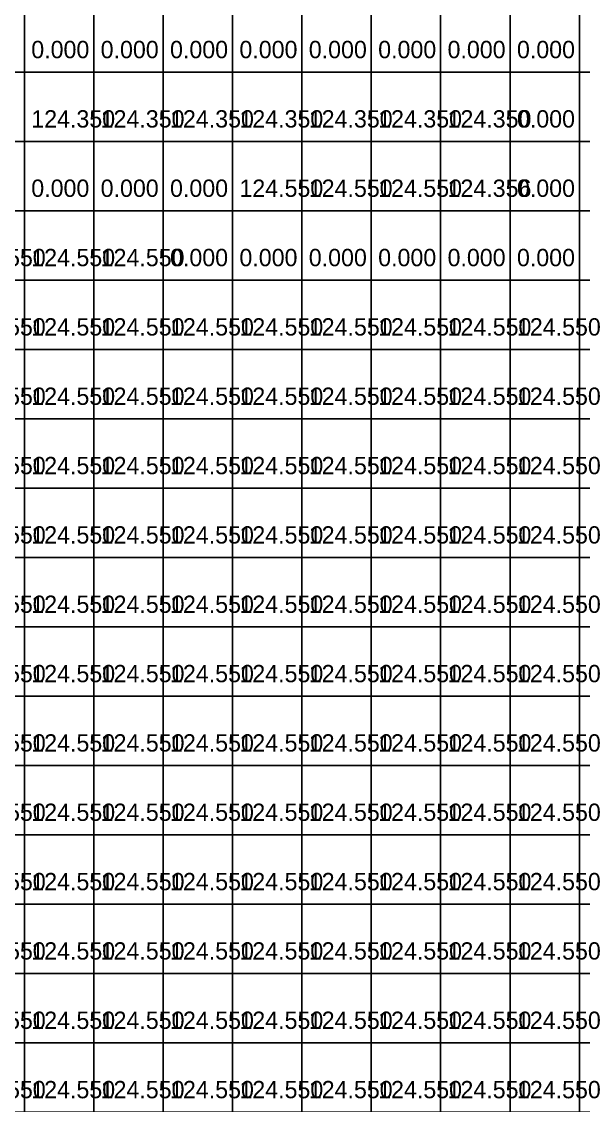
# Model space of a CAD drawing. Header units: metres. Extents: x 287857 to 287978, y 62957 to 63018.
# Drawn here: x 287945.89 to 287953.98, y 62971.93 to 62987.56 of the extents above; entities that cross this region are included whole.
import ezdxf

# ---------------------------------------------------------------- set-up
doc = ezdxf.new("R2010")
doc.units = ezdxf.units.M
for name, color, linetype, true_color in [('ARCH-BARRIER', 7, 'Continuous', 0xf87171), ('ARCH-INTERP', 7, 'Continuous', 0x64748b), ('ARCH-LEVEL-TXT', 7, 'Continuous', 0xa78bfa), ('ARCH-REAL', 7, 'Continuous', 0xa78bfa)]:
    doc.layers.add(name, color=color, linetype=linetype, true_color=true_color)

msp = doc.modelspace()

# ---------------------------------------------------------------- linework, layer by layer
at = {"layer": 'ARCH-BARRIER'}
for points in [[(287944.925, 62986.831, 0), (287945.925, 62986.831, 0), (287945.925, 62987.831, 0), (287944.925, 62987.831, 0), (287944.925, 62986.831, 0)], [(287945.925, 62986.831, 0), (287946.925, 62986.831, 0), (287946.925, 62987.831, 0), (287945.925, 62987.831, 0), (287945.925, 62986.831, 0)], [(287946.925, 62986.831, 0), (287947.925, 62986.831, 0), (287947.925, 62987.831, 0), (287946.925, 62987.831, 0), (287946.925, 62986.831, 0)], [(287947.925, 62986.831, 0), (287948.925, 62986.831, 0), (287948.925, 62987.831, 0), (287947.925, 62987.831, 0), (287947.925, 62986.831, 0)], [(287948.925, 62986.831, 0), (287949.925, 62986.831, 0), (287949.925, 62987.831, 0), (287948.925, 62987.831, 0), (287948.925, 62986.831, 0)], [(287949.925, 62986.831, 0), (287950.925, 62986.831, 0), (287950.925, 62987.831, 0), (287949.925, 62987.831, 0), (287949.925, 62986.831, 0)], [(287950.925, 62986.831, 0), (287951.925, 62986.831, 0), (287951.925, 62987.831, 0), (287950.925, 62987.831, 0), (287950.925, 62986.831, 0)], [(287951.925, 62986.831, 0), (287952.925, 62986.831, 0), (287952.925, 62987.831, 0), (287951.925, 62987.831, 0), (287951.925, 62986.831, 0)], [(287952.925, 62986.831, 0), (287953.925, 62986.831, 0), (287953.925, 62987.831, 0), (287952.925, 62987.831, 0), (287952.925, 62986.831, 0)], [(287953.925, 62986.831, 0), (287954.925, 62986.831, 0), (287954.925, 62987.831, 0), (287953.925, 62987.831, 0), (287953.925, 62986.831, 0)], [(287944.925, 62985.831, 0), (287945.925, 62985.831, 0), (287945.925, 62986.831, 0), (287944.925, 62986.831, 0), (287944.925, 62985.831, 0)], [(287952.925, 62985.831, 0), (287953.925, 62985.831, 0), (287953.925, 62986.831, 0), (287952.925, 62986.831, 0), (287952.925, 62985.831, 0)], [(287944.925, 62984.831, 0), (287945.925, 62984.831, 0), (287945.925, 62985.831, 0), (287944.925, 62985.831, 0), (287944.925, 62984.831, 0)], [(287945.925, 62984.831, 0), (287946.925, 62984.831, 0), (287946.925, 62985.831, 0), (287945.925, 62985.831, 0), (287945.925, 62984.831, 0)], [(287946.925, 62984.831, 0), (287947.925, 62984.831, 0), (287947.925, 62985.831, 0), (287946.925, 62985.831, 0), (287946.925, 62984.831, 0)], [(287947.925, 62984.831, 0), (287948.925, 62984.831, 0), (287948.925, 62985.831, 0), (287947.925, 62985.831, 0), (287947.925, 62984.831, 0)], [(287952.925, 62984.831, 0), (287953.925, 62984.831, 0), (287953.925, 62985.831, 0), (287952.925, 62985.831, 0), (287952.925, 62984.831, 0)], [(287947.925, 62983.831, 0), (287948.925, 62983.831, 0), (287948.925, 62984.831, 0), (287947.925, 62984.831, 0), (287947.925, 62983.831, 0)], [(287948.925, 62983.831, 0), (287949.925, 62983.831, 0), (287949.925, 62984.831, 0), (287948.925, 62984.831, 0), (287948.925, 62983.831, 0)], [(287949.925, 62983.831, 0), (287950.925, 62983.831, 0), (287950.925, 62984.831, 0), (287949.925, 62984.831, 0), (287949.925, 62983.831, 0)], [(287950.925, 62983.831, 0), (287951.925, 62983.831, 0), (287951.925, 62984.831, 0), (287950.925, 62984.831, 0), (287950.925, 62983.831, 0)], [(287951.925, 62983.831, 0), (287952.925, 62983.831, 0), (287952.925, 62984.831, 0), (287951.925, 62984.831, 0), (287951.925, 62983.831, 0)], [(287952.925, 62983.831, 0), (287953.925, 62983.831, 0), (287953.925, 62984.831, 0), (287952.925, 62984.831, 0), (287952.925, 62983.831, 0)], [(287953.925, 62983.831, 0), (287954.925, 62983.831, 0), (287954.925, 62984.831, 0), (287953.925, 62984.831, 0), (287953.925, 62983.831, 0)]]:
    msp.add_polyline3d(points, dxfattribs=at)
at = {"layer": 'ARCH-INTERP'}
for points in [[(287945.925, 62985.831, 124.35), (287946.925, 62985.831, 124.35), (287946.925, 62986.831, 124.35), (287945.925, 62986.831, 124.35), (287945.925, 62985.831, 124.35)], [(287946.925, 62985.831, 124.35), (287947.925, 62985.831, 124.35), (287947.925, 62986.831, 124.35), (287946.925, 62986.831, 124.35), (287946.925, 62985.831, 124.35)], [(287947.925, 62985.831, 124.35), (287948.925, 62985.831, 124.35), (287948.925, 62986.831, 124.35), (287947.925, 62986.831, 124.35), (287947.925, 62985.831, 124.35)], [(287948.925, 62985.831, 124.35), (287949.925, 62985.831, 124.35), (287949.925, 62986.831, 124.35), (287948.925, 62986.831, 124.35), (287948.925, 62985.831, 124.35)], [(287949.925, 62985.831, 124.35), (287950.925, 62985.831, 124.35), (287950.925, 62986.831, 124.35), (287949.925, 62986.831, 124.35), (287949.925, 62985.831, 124.35)], [(287948.925, 62984.831, 124.55), (287949.925, 62984.831, 124.55), (287949.925, 62985.831, 124.55), (287948.925, 62985.831, 124.55), (287948.925, 62984.831, 124.55)], [(287949.925, 62984.831, 124.55), (287950.925, 62984.831, 124.55), (287950.925, 62985.831, 124.55), (287949.925, 62985.831, 124.55), (287949.925, 62984.831, 124.55)], [(287951.925, 62984.831, 124.356), (287952.925, 62984.831, 124.356), (287952.925, 62985.831, 124.356), (287951.925, 62985.831, 124.356), (287951.925, 62984.831, 124.356)], [(287944.925, 62983.831, 124.55), (287945.925, 62983.831, 124.55), (287945.925, 62984.831, 124.55), (287944.925, 62984.831, 124.55), (287944.925, 62983.831, 124.55)], [(287945.925, 62983.831, 124.55), (287946.925, 62983.831, 124.55), (287946.925, 62984.831, 124.55), (287945.925, 62984.831, 124.55), (287945.925, 62983.831, 124.55)], [(287946.925, 62983.831, 124.55), (287947.925, 62983.831, 124.55), (287947.925, 62984.831, 124.55), (287946.925, 62984.831, 124.55), (287946.925, 62983.831, 124.55)], [(287944.925, 62982.831, 124.55), (287945.925, 62982.831, 124.55), (287945.925, 62983.831, 124.55), (287944.925, 62983.831, 124.55), (287944.925, 62982.831, 124.55)], [(287945.925, 62982.831, 124.55), (287946.925, 62982.831, 124.55), (287946.925, 62983.831, 124.55), (287945.925, 62983.831, 124.55), (287945.925, 62982.831, 124.55)], [(287946.925, 62982.831, 124.55), (287947.925, 62982.831, 124.55), (287947.925, 62983.831, 124.55), (287946.925, 62983.831, 124.55), (287946.925, 62982.831, 124.55)], [(287947.925, 62982.831, 124.55), (287948.925, 62982.831, 124.55), (287948.925, 62983.831, 124.55), (287947.925, 62983.831, 124.55), (287947.925, 62982.831, 124.55)], [(287948.925, 62982.831, 124.55), (287949.925, 62982.831, 124.55), (287949.925, 62983.831, 124.55), (287948.925, 62983.831, 124.55), (287948.925, 62982.831, 124.55)], [(287949.925, 62982.831, 124.55), (287950.925, 62982.831, 124.55), (287950.925, 62983.831, 124.55), (287949.925, 62983.831, 124.55), (287949.925, 62982.831, 124.55)], [(287950.925, 62982.831, 124.55), (287951.925, 62982.831, 124.55), (287951.925, 62983.831, 124.55), (287950.925, 62983.831, 124.55), (287950.925, 62982.831, 124.55)], [(287951.925, 62982.831, 124.55), (287952.925, 62982.831, 124.55), (287952.925, 62983.831, 124.55), (287951.925, 62983.831, 124.55), (287951.925, 62982.831, 124.55)], [(287952.925, 62982.831, 124.55), (287953.925, 62982.831, 124.55), (287953.925, 62983.831, 124.55), (287952.925, 62983.831, 124.55), (287952.925, 62982.831, 124.55)], [(287953.925, 62982.831, 124.55), (287954.925, 62982.831, 124.55), (287954.925, 62983.831, 124.55), (287953.925, 62983.831, 124.55), (287953.925, 62982.831, 124.55)], [(287944.925, 62981.831, 124.55), (287945.925, 62981.831, 124.55), (287945.925, 62982.831, 124.55), (287944.925, 62982.831, 124.55), (287944.925, 62981.831, 124.55)], [(287945.925, 62981.831, 124.55), (287946.925, 62981.831, 124.55), (287946.925, 62982.831, 124.55), (287945.925, 62982.831, 124.55), (287945.925, 62981.831, 124.55)], [(287946.925, 62981.831, 124.55), (287947.925, 62981.831, 124.55), (287947.925, 62982.831, 124.55), (287946.925, 62982.831, 124.55), (287946.925, 62981.831, 124.55)], [(287947.925, 62981.831, 124.55), (287948.925, 62981.831, 124.55), (287948.925, 62982.831, 124.55), (287947.925, 62982.831, 124.55), (287947.925, 62981.831, 124.55)], [(287948.925, 62981.831, 124.55), (287949.925, 62981.831, 124.55), (287949.925, 62982.831, 124.55), (287948.925, 62982.831, 124.55), (287948.925, 62981.831, 124.55)], [(287949.925, 62981.831, 124.55), (287950.925, 62981.831, 124.55), (287950.925, 62982.831, 124.55), (287949.925, 62982.831, 124.55), (287949.925, 62981.831, 124.55)], [(287950.925, 62981.831, 124.55), (287951.925, 62981.831, 124.55), (287951.925, 62982.831, 124.55), (287950.925, 62982.831, 124.55), (287950.925, 62981.831, 124.55)], [(287951.925, 62981.831, 124.55), (287952.925, 62981.831, 124.55), (287952.925, 62982.831, 124.55), (287951.925, 62982.831, 124.55), (287951.925, 62981.831, 124.55)], [(287952.925, 62981.831, 124.55), (287953.925, 62981.831, 124.55), (287953.925, 62982.831, 124.55), (287952.925, 62982.831, 124.55), (287952.925, 62981.831, 124.55)], [(287953.925, 62981.831, 124.55), (287954.925, 62981.831, 124.55), (287954.925, 62982.831, 124.55), (287953.925, 62982.831, 124.55), (287953.925, 62981.831, 124.55)], [(287944.925, 62980.831, 124.55), (287945.925, 62980.831, 124.55), (287945.925, 62981.831, 124.55), (287944.925, 62981.831, 124.55), (287944.925, 62980.831, 124.55)], [(287945.925, 62980.831, 124.55), (287946.925, 62980.831, 124.55), (287946.925, 62981.831, 124.55), (287945.925, 62981.831, 124.55), (287945.925, 62980.831, 124.55)], [(287946.925, 62980.831, 124.55), (287947.925, 62980.831, 124.55), (287947.925, 62981.831, 124.55), (287946.925, 62981.831, 124.55), (287946.925, 62980.831, 124.55)], [(287947.925, 62980.831, 124.55), (287948.925, 62980.831, 124.55), (287948.925, 62981.831, 124.55), (287947.925, 62981.831, 124.55), (287947.925, 62980.831, 124.55)], [(287948.925, 62980.831, 124.55), (287949.925, 62980.831, 124.55), (287949.925, 62981.831, 124.55), (287948.925, 62981.831, 124.55), (287948.925, 62980.831, 124.55)], [(287949.925, 62980.831, 124.55), (287950.925, 62980.831, 124.55), (287950.925, 62981.831, 124.55), (287949.925, 62981.831, 124.55), (287949.925, 62980.831, 124.55)], [(287950.925, 62980.831, 124.55), (287951.925, 62980.831, 124.55), (287951.925, 62981.831, 124.55), (287950.925, 62981.831, 124.55), (287950.925, 62980.831, 124.55)], [(287951.925, 62980.831, 124.55), (287952.925, 62980.831, 124.55), (287952.925, 62981.831, 124.55), (287951.925, 62981.831, 124.55), (287951.925, 62980.831, 124.55)], [(287952.925, 62980.831, 124.55), (287953.925, 62980.831, 124.55), (287953.925, 62981.831, 124.55), (287952.925, 62981.831, 124.55), (287952.925, 62980.831, 124.55)], [(287953.925, 62980.831, 124.55), (287954.925, 62980.831, 124.55), (287954.925, 62981.831, 124.55), (287953.925, 62981.831, 124.55), (287953.925, 62980.831, 124.55)], [(287944.925, 62979.831, 124.55), (287945.925, 62979.831, 124.55), (287945.925, 62980.831, 124.55), (287944.925, 62980.831, 124.55), (287944.925, 62979.831, 124.55)], [(287945.925, 62979.831, 124.55), (287946.925, 62979.831, 124.55), (287946.925, 62980.831, 124.55), (287945.925, 62980.831, 124.55), (287945.925, 62979.831, 124.55)], [(287946.925, 62979.831, 124.55), (287947.925, 62979.831, 124.55), (287947.925, 62980.831, 124.55), (287946.925, 62980.831, 124.55), (287946.925, 62979.831, 124.55)], [(287947.925, 62979.831, 124.55), (287948.925, 62979.831, 124.55), (287948.925, 62980.831, 124.55), (287947.925, 62980.831, 124.55), (287947.925, 62979.831, 124.55)], [(287948.925, 62979.831, 124.55), (287949.925, 62979.831, 124.55), (287949.925, 62980.831, 124.55), (287948.925, 62980.831, 124.55), (287948.925, 62979.831, 124.55)], [(287949.925, 62979.831, 124.55), (287950.925, 62979.831, 124.55), (287950.925, 62980.831, 124.55), (287949.925, 62980.831, 124.55), (287949.925, 62979.831, 124.55)], [(287950.925, 62979.831, 124.55), (287951.925, 62979.831, 124.55), (287951.925, 62980.831, 124.55), (287950.925, 62980.831, 124.55), (287950.925, 62979.831, 124.55)], [(287951.925, 62979.831, 124.55), (287952.925, 62979.831, 124.55), (287952.925, 62980.831, 124.55), (287951.925, 62980.831, 124.55), (287951.925, 62979.831, 124.55)], [(287952.925, 62979.831, 124.55), (287953.925, 62979.831, 124.55), (287953.925, 62980.831, 124.55), (287952.925, 62980.831, 124.55), (287952.925, 62979.831, 124.55)], [(287953.925, 62979.831, 124.55), (287954.925, 62979.831, 124.55), (287954.925, 62980.831, 124.55), (287953.925, 62980.831, 124.55), (287953.925, 62979.831, 124.55)], [(287944.925, 62978.831, 124.55), (287945.925, 62978.831, 124.55), (287945.925, 62979.831, 124.55), (287944.925, 62979.831, 124.55), (287944.925, 62978.831, 124.55)], [(287945.925, 62978.831, 124.55), (287946.925, 62978.831, 124.55), (287946.925, 62979.831, 124.55), (287945.925, 62979.831, 124.55), (287945.925, 62978.831, 124.55)], [(287946.925, 62978.831, 124.55), (287947.925, 62978.831, 124.55), (287947.925, 62979.831, 124.55), (287946.925, 62979.831, 124.55), (287946.925, 62978.831, 124.55)], [(287947.925, 62978.831, 124.55), (287948.925, 62978.831, 124.55), (287948.925, 62979.831, 124.55), (287947.925, 62979.831, 124.55), (287947.925, 62978.831, 124.55)], [(287948.925, 62978.831, 124.55), (287949.925, 62978.831, 124.55), (287949.925, 62979.831, 124.55), (287948.925, 62979.831, 124.55), (287948.925, 62978.831, 124.55)], [(287949.925, 62978.831, 124.55), (287950.925, 62978.831, 124.55), (287950.925, 62979.831, 124.55), (287949.925, 62979.831, 124.55), (287949.925, 62978.831, 124.55)], [(287950.925, 62978.831, 124.55), (287951.925, 62978.831, 124.55), (287951.925, 62979.831, 124.55), (287950.925, 62979.831, 124.55), (287950.925, 62978.831, 124.55)], [(287951.925, 62978.831, 124.55), (287952.925, 62978.831, 124.55), (287952.925, 62979.831, 124.55), (287951.925, 62979.831, 124.55), (287951.925, 62978.831, 124.55)], [(287952.925, 62978.831, 124.55), (287953.925, 62978.831, 124.55), (287953.925, 62979.831, 124.55), (287952.925, 62979.831, 124.55), (287952.925, 62978.831, 124.55)], [(287953.925, 62978.831, 124.55), (287954.925, 62978.831, 124.55), (287954.925, 62979.831, 124.55), (287953.925, 62979.831, 124.55), (287953.925, 62978.831, 124.55)], [(287944.925, 62977.831, 124.55), (287945.925, 62977.831, 124.55), (287945.925, 62978.831, 124.55), (287944.925, 62978.831, 124.55), (287944.925, 62977.831, 124.55)], [(287945.925, 62977.831, 124.55), (287946.925, 62977.831, 124.55), (287946.925, 62978.831, 124.55), (287945.925, 62978.831, 124.55), (287945.925, 62977.831, 124.55)], [(287946.925, 62977.831, 124.55), (287947.925, 62977.831, 124.55), (287947.925, 62978.831, 124.55), (287946.925, 62978.831, 124.55), (287946.925, 62977.831, 124.55)], [(287947.925, 62977.831, 124.55), (287948.925, 62977.831, 124.55), (287948.925, 62978.831, 124.55), (287947.925, 62978.831, 124.55), (287947.925, 62977.831, 124.55)], [(287948.925, 62977.831, 124.55), (287949.925, 62977.831, 124.55), (287949.925, 62978.831, 124.55), (287948.925, 62978.831, 124.55), (287948.925, 62977.831, 124.55)], [(287949.925, 62977.831, 124.55), (287950.925, 62977.831, 124.55), (287950.925, 62978.831, 124.55), (287949.925, 62978.831, 124.55), (287949.925, 62977.831, 124.55)], [(287950.925, 62977.831, 124.55), (287951.925, 62977.831, 124.55), (287951.925, 62978.831, 124.55), (287950.925, 62978.831, 124.55), (287950.925, 62977.831, 124.55)], [(287951.925, 62977.831, 124.55), (287952.925, 62977.831, 124.55), (287952.925, 62978.831, 124.55), (287951.925, 62978.831, 124.55), (287951.925, 62977.831, 124.55)], [(287952.925, 62977.831, 124.55), (287953.925, 62977.831, 124.55), (287953.925, 62978.831, 124.55), (287952.925, 62978.831, 124.55), (287952.925, 62977.831, 124.55)], [(287953.925, 62977.831, 124.55), (287954.925, 62977.831, 124.55), (287954.925, 62978.831, 124.55), (287953.925, 62978.831, 124.55), (287953.925, 62977.831, 124.55)], [(287944.925, 62976.831, 124.55), (287945.925, 62976.831, 124.55), (287945.925, 62977.831, 124.55), (287944.925, 62977.831, 124.55), (287944.925, 62976.831, 124.55)], [(287945.925, 62976.831, 124.55), (287946.925, 62976.831, 124.55), (287946.925, 62977.831, 124.55), (287945.925, 62977.831, 124.55), (287945.925, 62976.831, 124.55)], [(287946.925, 62976.831, 124.55), (287947.925, 62976.831, 124.55), (287947.925, 62977.831, 124.55), (287946.925, 62977.831, 124.55), (287946.925, 62976.831, 124.55)], [(287947.925, 62976.831, 124.55), (287948.925, 62976.831, 124.55), (287948.925, 62977.831, 124.55), (287947.925, 62977.831, 124.55), (287947.925, 62976.831, 124.55)], [(287948.925, 62976.831, 124.55), (287949.925, 62976.831, 124.55), (287949.925, 62977.831, 124.55), (287948.925, 62977.831, 124.55), (287948.925, 62976.831, 124.55)], [(287949.925, 62976.831, 124.55), (287950.925, 62976.831, 124.55), (287950.925, 62977.831, 124.55), (287949.925, 62977.831, 124.55), (287949.925, 62976.831, 124.55)], [(287950.925, 62976.831, 124.55), (287951.925, 62976.831, 124.55), (287951.925, 62977.831, 124.55), (287950.925, 62977.831, 124.55), (287950.925, 62976.831, 124.55)], [(287951.925, 62976.831, 124.55), (287952.925, 62976.831, 124.55), (287952.925, 62977.831, 124.55), (287951.925, 62977.831, 124.55), (287951.925, 62976.831, 124.55)], [(287952.925, 62976.831, 124.55), (287953.925, 62976.831, 124.55), (287953.925, 62977.831, 124.55), (287952.925, 62977.831, 124.55), (287952.925, 62976.831, 124.55)], [(287953.925, 62976.831, 124.55), (287954.925, 62976.831, 124.55), (287954.925, 62977.831, 124.55), (287953.925, 62977.831, 124.55), (287953.925, 62976.831, 124.55)], [(287944.925, 62975.831, 124.55), (287945.925, 62975.831, 124.55), (287945.925, 62976.831, 124.55), (287944.925, 62976.831, 124.55), (287944.925, 62975.831, 124.55)], [(287945.925, 62975.831, 124.55), (287946.925, 62975.831, 124.55), (287946.925, 62976.831, 124.55), (287945.925, 62976.831, 124.55), (287945.925, 62975.831, 124.55)], [(287946.925, 62975.831, 124.55), (287947.925, 62975.831, 124.55), (287947.925, 62976.831, 124.55), (287946.925, 62976.831, 124.55), (287946.925, 62975.831, 124.55)], [(287947.925, 62975.831, 124.55), (287948.925, 62975.831, 124.55), (287948.925, 62976.831, 124.55), (287947.925, 62976.831, 124.55), (287947.925, 62975.831, 124.55)], [(287948.925, 62975.831, 124.55), (287949.925, 62975.831, 124.55), (287949.925, 62976.831, 124.55), (287948.925, 62976.831, 124.55), (287948.925, 62975.831, 124.55)], [(287949.925, 62975.831, 124.55), (287950.925, 62975.831, 124.55), (287950.925, 62976.831, 124.55), (287949.925, 62976.831, 124.55), (287949.925, 62975.831, 124.55)], [(287950.925, 62975.831, 124.55), (287951.925, 62975.831, 124.55), (287951.925, 62976.831, 124.55), (287950.925, 62976.831, 124.55), (287950.925, 62975.831, 124.55)], [(287951.925, 62975.831, 124.55), (287952.925, 62975.831, 124.55), (287952.925, 62976.831, 124.55), (287951.925, 62976.831, 124.55), (287951.925, 62975.831, 124.55)], [(287952.925, 62975.831, 124.55), (287953.925, 62975.831, 124.55), (287953.925, 62976.831, 124.55), (287952.925, 62976.831, 124.55), (287952.925, 62975.831, 124.55)], [(287953.925, 62975.831, 124.55), (287954.925, 62975.831, 124.55), (287954.925, 62976.831, 124.55), (287953.925, 62976.831, 124.55), (287953.925, 62975.831, 124.55)], [(287944.925, 62974.831, 124.55), (287945.925, 62974.831, 124.55), (287945.925, 62975.831, 124.55), (287944.925, 62975.831, 124.55), (287944.925, 62974.831, 124.55)], [(287945.925, 62974.831, 124.55), (287946.925, 62974.831, 124.55), (287946.925, 62975.831, 124.55), (287945.925, 62975.831, 124.55), (287945.925, 62974.831, 124.55)], [(287946.925, 62974.831, 124.55), (287947.925, 62974.831, 124.55), (287947.925, 62975.831, 124.55), (287946.925, 62975.831, 124.55), (287946.925, 62974.831, 124.55)], [(287947.925, 62974.831, 124.55), (287948.925, 62974.831, 124.55), (287948.925, 62975.831, 124.55), (287947.925, 62975.831, 124.55), (287947.925, 62974.831, 124.55)], [(287948.925, 62974.831, 124.55), (287949.925, 62974.831, 124.55), (287949.925, 62975.831, 124.55), (287948.925, 62975.831, 124.55), (287948.925, 62974.831, 124.55)], [(287949.925, 62974.831, 124.55), (287950.925, 62974.831, 124.55), (287950.925, 62975.831, 124.55), (287949.925, 62975.831, 124.55), (287949.925, 62974.831, 124.55)], [(287950.925, 62974.831, 124.55), (287951.925, 62974.831, 124.55), (287951.925, 62975.831, 124.55), (287950.925, 62975.831, 124.55), (287950.925, 62974.831, 124.55)], [(287951.925, 62974.831, 124.55), (287952.925, 62974.831, 124.55), (287952.925, 62975.831, 124.55), (287951.925, 62975.831, 124.55), (287951.925, 62974.831, 124.55)], [(287952.925, 62974.831, 124.55), (287953.925, 62974.831, 124.55), (287953.925, 62975.831, 124.55), (287952.925, 62975.831, 124.55), (287952.925, 62974.831, 124.55)], [(287953.925, 62974.831, 124.55), (287954.925, 62974.831, 124.55), (287954.925, 62975.831, 124.55), (287953.925, 62975.831, 124.55), (287953.925, 62974.831, 124.55)], [(287944.925, 62973.831, 124.55), (287945.925, 62973.831, 124.55), (287945.925, 62974.831, 124.55), (287944.925, 62974.831, 124.55), (287944.925, 62973.831, 124.55)], [(287945.925, 62973.831, 124.55), (287946.925, 62973.831, 124.55), (287946.925, 62974.831, 124.55), (287945.925, 62974.831, 124.55), (287945.925, 62973.831, 124.55)], [(287946.925, 62973.831, 124.55), (287947.925, 62973.831, 124.55), (287947.925, 62974.831, 124.55), (287946.925, 62974.831, 124.55), (287946.925, 62973.831, 124.55)], [(287947.925, 62973.831, 124.55), (287948.925, 62973.831, 124.55), (287948.925, 62974.831, 124.55), (287947.925, 62974.831, 124.55), (287947.925, 62973.831, 124.55)], [(287948.925, 62973.831, 124.55), (287949.925, 62973.831, 124.55), (287949.925, 62974.831, 124.55), (287948.925, 62974.831, 124.55), (287948.925, 62973.831, 124.55)], [(287949.925, 62973.831, 124.55), (287950.925, 62973.831, 124.55), (287950.925, 62974.831, 124.55), (287949.925, 62974.831, 124.55), (287949.925, 62973.831, 124.55)], [(287950.925, 62973.831, 124.55), (287951.925, 62973.831, 124.55), (287951.925, 62974.831, 124.55), (287950.925, 62974.831, 124.55), (287950.925, 62973.831, 124.55)], [(287951.925, 62973.831, 124.55), (287952.925, 62973.831, 124.55), (287952.925, 62974.831, 124.55), (287951.925, 62974.831, 124.55), (287951.925, 62973.831, 124.55)], [(287952.925, 62973.831, 124.55), (287953.925, 62973.831, 124.55), (287953.925, 62974.831, 124.55), (287952.925, 62974.831, 124.55), (287952.925, 62973.831, 124.55)], [(287953.925, 62973.831, 124.55), (287954.925, 62973.831, 124.55), (287954.925, 62974.831, 124.55), (287953.925, 62974.831, 124.55), (287953.925, 62973.831, 124.55)], [(287944.925, 62972.831, 124.55), (287945.925, 62972.831, 124.55), (287945.925, 62973.831, 124.55), (287944.925, 62973.831, 124.55), (287944.925, 62972.831, 124.55)], [(287945.925, 62972.831, 124.55), (287946.925, 62972.831, 124.55), (287946.925, 62973.831, 124.55), (287945.925, 62973.831, 124.55), (287945.925, 62972.831, 124.55)], [(287946.925, 62972.831, 124.55), (287947.925, 62972.831, 124.55), (287947.925, 62973.831, 124.55), (287946.925, 62973.831, 124.55), (287946.925, 62972.831, 124.55)], [(287947.925, 62972.831, 124.55), (287948.925, 62972.831, 124.55), (287948.925, 62973.831, 124.55), (287947.925, 62973.831, 124.55), (287947.925, 62972.831, 124.55)], [(287948.925, 62972.831, 124.55), (287949.925, 62972.831, 124.55), (287949.925, 62973.831, 124.55), (287948.925, 62973.831, 124.55), (287948.925, 62972.831, 124.55)], [(287949.925, 62972.831, 124.55), (287950.925, 62972.831, 124.55), (287950.925, 62973.831, 124.55), (287949.925, 62973.831, 124.55), (287949.925, 62972.831, 124.55)], [(287950.925, 62972.831, 124.55), (287951.925, 62972.831, 124.55), (287951.925, 62973.831, 124.55), (287950.925, 62973.831, 124.55), (287950.925, 62972.831, 124.55)], [(287951.925, 62972.831, 124.55), (287952.925, 62972.831, 124.55), (287952.925, 62973.831, 124.55), (287951.925, 62973.831, 124.55), (287951.925, 62972.831, 124.55)], [(287952.925, 62972.831, 124.55), (287953.925, 62972.831, 124.55), (287953.925, 62973.831, 124.55), (287952.925, 62973.831, 124.55), (287952.925, 62972.831, 124.55)], [(287953.925, 62972.831, 124.55), (287954.925, 62972.831, 124.55), (287954.925, 62973.831, 124.55), (287953.925, 62973.831, 124.55), (287953.925, 62972.831, 124.55)], [(287944.925, 62971.831, 124.55), (287945.925, 62971.831, 124.55), (287945.925, 62972.831, 124.55), (287944.925, 62972.831, 124.55), (287944.925, 62971.831, 124.55)], [(287945.925, 62971.831, 124.55), (287946.925, 62971.831, 124.55), (287946.925, 62972.831, 124.55), (287945.925, 62972.831, 124.55), (287945.925, 62971.831, 124.55)], [(287946.925, 62971.831, 124.55), (287947.925, 62971.831, 124.55), (287947.925, 62972.831, 124.55), (287946.925, 62972.831, 124.55), (287946.925, 62971.831, 124.55)], [(287947.925, 62971.831, 124.55), (287948.925, 62971.831, 124.55), (287948.925, 62972.831, 124.55), (287947.925, 62972.831, 124.55), (287947.925, 62971.831, 124.55)], [(287948.925, 62971.831, 124.55), (287949.925, 62971.831, 124.55), (287949.925, 62972.831, 124.55), (287948.925, 62972.831, 124.55), (287948.925, 62971.831, 124.55)], [(287949.925, 62971.831, 124.55), (287950.925, 62971.831, 124.55), (287950.925, 62972.831, 124.55), (287949.925, 62972.831, 124.55), (287949.925, 62971.831, 124.55)], [(287950.925, 62971.831, 124.55), (287951.925, 62971.831, 124.55), (287951.925, 62972.831, 124.55), (287950.925, 62972.831, 124.55), (287950.925, 62971.831, 124.55)], [(287951.925, 62971.831, 124.55), (287952.925, 62971.831, 124.55), (287952.925, 62972.831, 124.55), (287951.925, 62972.831, 124.55), (287951.925, 62971.831, 124.55)], [(287952.925, 62971.831, 124.55), (287953.925, 62971.831, 124.55), (287953.925, 62972.831, 124.55), (287952.925, 62972.831, 124.55), (287952.925, 62971.831, 124.55)], [(287953.925, 62971.831, 124.55), (287954.925, 62971.831, 124.55), (287954.925, 62972.831, 124.55), (287953.925, 62972.831, 124.55), (287953.925, 62971.831, 124.55)]]:
    msp.add_polyline3d(points, dxfattribs=at)
at = {"layer": 'ARCH-REAL'}
for points in [[(287950.925, 62985.831, 124.35), (287951.925, 62985.831, 124.35), (287951.925, 62986.831, 124.35), (287950.925, 62986.831, 124.35), (287950.925, 62985.831, 124.35)], [(287951.925, 62985.831, 124.35), (287952.925, 62985.831, 124.35), (287952.925, 62986.831, 124.35), (287951.925, 62986.831, 124.35), (287951.925, 62985.831, 124.35)], [(287953.925, 62985.831, 123.9), (287954.925, 62985.831, 123.9), (287954.925, 62986.831, 123.9), (287953.925, 62986.831, 123.9), (287953.925, 62985.831, 123.9)], [(287950.925, 62984.831, 124.55), (287951.925, 62984.831, 124.55), (287951.925, 62985.831, 124.55), (287950.925, 62985.831, 124.55), (287950.925, 62984.831, 124.55)], [(287953.925, 62984.831, 124.1), (287954.925, 62984.831, 124.1), (287954.925, 62985.831, 124.1), (287953.925, 62985.831, 124.1), (287953.925, 62984.831, 124.1)]]:
    msp.add_polyline3d(points, dxfattribs=at)

# ---------------------------------------------------------------- texts
at = {"layer": 'ARCH-LEVEL-TXT'}
for s, p in [('0.000', (287946.025, 62987.031)), ('0.000', (287947.025, 62987.031)), ('0.000', (287948.025, 62987.031)), ('0.000', (287949.025, 62987.031)), ('0.000', (287950.025, 62987.031)), ('0.000', (287951.025, 62987.031)), ('0.000', (287952.025, 62987.031)), ('0.000', (287953.025, 62987.031)), ('124.350', (287946.025, 62986.031, 124.35)), ('124.350', (287947.025, 62986.031, 124.35)), ('124.350', (287948.025, 62986.031, 124.35)), ('124.350', (287949.025, 62986.031, 124.35)), ('124.350', (287950.025, 62986.031, 124.35)), ('124.350', (287951.025, 62986.031, 124.35)), ('124.350', (287952.025, 62986.031, 124.35)), ('0.000', (287953.025, 62986.031)), ('0.000', (287946.025, 62985.031)), ('0.000', (287947.025, 62985.031)), ('0.000', (287948.025, 62985.031)), ('124.550', (287949.025, 62985.031, 124.55)), ('124.550', (287950.025, 62985.031, 124.55)), ('124.550', (287951.025, 62985.031, 124.55)), ('124.356', (287952.025, 62985.031, 124.356)), ('0.000', (287953.025, 62985.031)), ('124.550', (287945.025, 62984.031, 124.55)), ('124.550', (287946.025, 62984.031, 124.55)), ('124.550', (287947.025, 62984.031, 124.55)), ('0.000', (287948.025, 62984.031)), ('0.000', (287949.025, 62984.031)), ('0.000', (287950.025, 62984.031)), ('0.000', (287951.025, 62984.031)), ('0.000', (287952.025, 62984.031)), ('0.000', (287953.025, 62984.031)), ('124.550', (287945.025, 62983.031, 124.55)), ('124.550', (287946.025, 62983.031, 124.55)), ('124.550', (287947.025, 62983.031, 124.55)), ('124.550', (287948.025, 62983.031, 124.55)), ('124.550', (287949.025, 62983.031, 124.55)), ('124.550', (287950.025, 62983.031, 124.55)), ('124.550', (287951.025, 62983.031, 124.55)), ('124.550', (287952.025, 62983.031, 124.55)), ('124.550', (287953.025, 62983.031, 124.55)), ('124.550', (287945.025, 62982.031, 124.55)), ('124.550', (287946.025, 62982.031, 124.55)), ('124.550', (287947.025, 62982.031, 124.55)), ('124.550', (287948.025, 62982.031, 124.55)), ('124.550', (287949.025, 62982.031, 124.55)), ('124.550', (287950.025, 62982.031, 124.55)), ('124.550', (287951.025, 62982.031, 124.55)), ('124.550', (287952.025, 62982.031, 124.55)), ('124.550', (287953.025, 62982.031, 124.55)), ('124.550', (287945.025, 62981.031, 124.55)), ('124.550', (287946.025, 62981.031, 124.55)), ('124.550', (287947.025, 62981.031, 124.55)), ('124.550', (287948.025, 62981.031, 124.55)), ('124.550', (287949.025, 62981.031, 124.55)), ('124.550', (287950.025, 62981.031, 124.55)), ('124.550', (287951.025, 62981.031, 124.55)), ('124.550', (287952.025, 62981.031, 124.55)), ('124.550', (287953.025, 62981.031, 124.55)), ('124.550', (287945.025, 62980.031, 124.55)), ('124.550', (287946.025, 62980.031, 124.55)), ('124.550', (287947.025, 62980.031, 124.55)), ('124.550', (287948.025, 62980.031, 124.55)), ('124.550', (287949.025, 62980.031, 124.55)), ('124.550', (287950.025, 62980.031, 124.55)), ('124.550', (287951.025, 62980.031, 124.55)), ('124.550', (287952.025, 62980.031, 124.55)), ('124.550', (287953.025, 62980.031, 124.55)), ('124.550', (287945.025, 62979.031, 124.55)), ('124.550', (287946.025, 62979.031, 124.55)), ('124.550', (287947.025, 62979.031, 124.55)), ('124.550', (287948.025, 62979.031, 124.55)), ('124.550', (287949.025, 62979.031, 124.55)), ('124.550', (287950.025, 62979.031, 124.55)), ('124.550', (287951.025, 62979.031, 124.55)), ('124.550', (287952.025, 62979.031, 124.55)), ('124.550', (287953.025, 62979.031, 124.55)), ('124.550', (287945.025, 62978.031, 124.55)), ('124.550', (287946.025, 62978.031, 124.55)), ('124.550', (287947.025, 62978.031, 124.55)), ('124.550', (287948.025, 62978.031, 124.55)), ('124.550', (287949.025, 62978.031, 124.55)), ('124.550', (287950.025, 62978.031, 124.55)), ('124.550', (287951.025, 62978.031, 124.55)), ('124.550', (287952.025, 62978.031, 124.55)), ('124.550', (287953.025, 62978.031, 124.55)), ('124.550', (287945.025, 62977.031, 124.55)), ('124.550', (287946.025, 62977.031, 124.55)), ('124.550', (287947.025, 62977.031, 124.55)), ('124.550', (287948.025, 62977.031, 124.55)), ('124.550', (287949.025, 62977.031, 124.55)), ('124.550', (287950.025, 62977.031, 124.55)), ('124.550', (287951.025, 62977.031, 124.55)), ('124.550', (287952.025, 62977.031, 124.55)), ('124.550', (287953.025, 62977.031, 124.55)), ('124.550', (287945.025, 62976.031, 124.55)), ('124.550', (287946.025, 62976.031, 124.55)), ('124.550', (287947.025, 62976.031, 124.55)), ('124.550', (287948.025, 62976.031, 124.55)), ('124.550', (287949.025, 62976.031, 124.55)), ('124.550', (287950.025, 62976.031, 124.55)), ('124.550', (287951.025, 62976.031, 124.55)), ('124.550', (287952.025, 62976.031, 124.55)), ('124.550', (287953.025, 62976.031, 124.55)), ('124.550', (287945.025, 62975.031, 124.55)), ('124.550', (287946.025, 62975.031, 124.55)), ('124.550', (287947.025, 62975.031, 124.55)), ('124.550', (287948.025, 62975.031, 124.55)), ('124.550', (287949.025, 62975.031, 124.55)), ('124.550', (287950.025, 62975.031, 124.55)), ('124.550', (287951.025, 62975.031, 124.55)), ('124.550', (287952.025, 62975.031, 124.55)), ('124.550', (287953.025, 62975.031, 124.55)), ('124.550', (287945.025, 62974.031, 124.55)), ('124.550', (287946.025, 62974.031, 124.55)), ('124.550', (287947.025, 62974.031, 124.55)), ('124.550', (287948.025, 62974.031, 124.55)), ('124.550', (287949.025, 62974.031, 124.55)), ('124.550', (287950.025, 62974.031, 124.55)), ('124.550', (287951.025, 62974.031, 124.55)), ('124.550', (287952.025, 62974.031, 124.55)), ('124.550', (287953.025, 62974.031, 124.55)), ('124.550', (287945.025, 62973.031, 124.55)), ('124.550', (287946.025, 62973.031, 124.55)), ('124.550', (287947.025, 62973.031, 124.55)), ('124.550', (287948.025, 62973.031, 124.55)), ('124.550', (287949.025, 62973.031, 124.55)), ('124.550', (287950.025, 62973.031, 124.55)), ('124.550', (287951.025, 62973.031, 124.55)), ('124.550', (287952.025, 62973.031, 124.55)), ('124.550', (287953.025, 62973.031, 124.55)), ('124.550', (287945.025, 62972.031, 124.55)), ('124.550', (287946.025, 62972.031, 124.55)), ('124.550', (287947.025, 62972.031, 124.55)), ('124.550', (287948.025, 62972.031, 124.55)), ('124.550', (287949.025, 62972.031, 124.55)), ('124.550', (287950.025, 62972.031, 124.55)), ('124.550', (287951.025, 62972.031, 124.55)), ('124.550', (287952.025, 62972.031, 124.55)), ('124.550', (287953.025, 62972.031, 124.55))]:
    msp.add_text(s, height=0.25, dxfattribs=at).set_placement(p)

doc.saveas('drawing.dxf')
